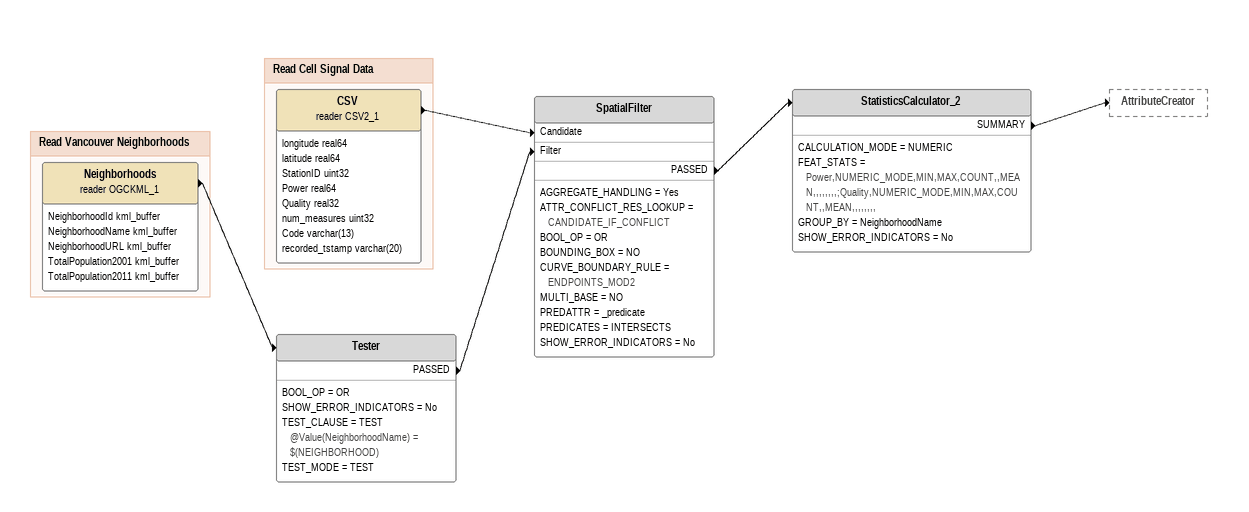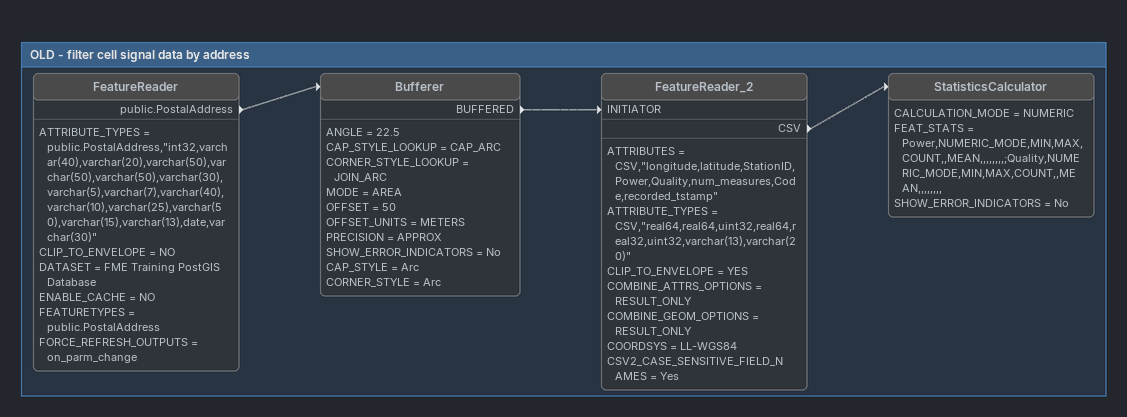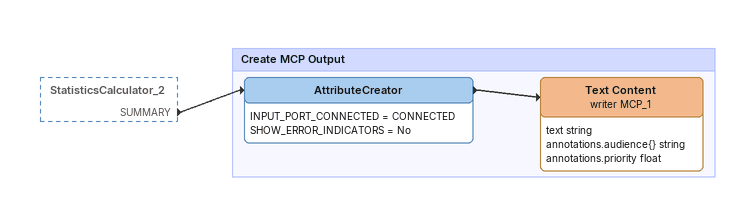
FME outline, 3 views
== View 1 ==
Tester
    BOOL_OP = OR
    SHOW_ERROR_INDICATORS = No
    TEST_CLAUSE = TEST @Value(NeighborhoodName) = $(NEIGHBORHOOD)
    TEST_MODE = TEST
    PASSED -> SpatialFilter [Filter]
SpatialFilter
    AGGREGATE_HANDLING = Yes
    ATTR_CONFLICT_RES_LOOKUP = CANDIDATE_IF_CONFLICT
    BOOL_OP = OR
    BOUNDING_BOX = NO
    CURVE_BOUNDARY_RULE = ENDPOINTS_MOD2
    MULTI_BASE = NO
    PREDATTR = _predicate
    PREDICATES = INTERSECTS
    SHOW_ERROR_INDICATORS = No
    PASSED -> StatisticsCalculator_2
StatisticsCalculator_2
    CALCULATION_MODE = NUMERIC
    FEAT_STATS = Power,NUMERIC_MODE,MIN,MAX,COUNT,,MEAN,,,,,,,,;Quality,NUMERIC_MODE,MIN,MAX,COUNT,,MEAN,,,,,,,,
    GROUP_BY = NeighborhoodName
    SHOW_ERROR_INDICATORS = No
    SUMMARY -> AttributeCreator

Bookmark: Read Vancouver Neighborhoods
Neighborhoods (reader OGCKML_1)
    attributes: NeighborhoodId kml_buffer, NeighborhoodName kml_buffer, NeighborhoodURL kml_buffer, TotalPopulation2001 kml_buffer, TotalPopulation2011 kml_buffer
    -> Tester

Bookmark: Read Cell Signal Data
CSV (reader CSV2_1)
    attributes: longitude real64, latitude real64, StationID uint32, Power real64, Quality real32, num_measures uint32, Code varchar(13), recorded_tstamp varchar(20)
    -> SpatialFilter [Candidate]

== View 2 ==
Bookmark: OLD - filter cell signal data by address
FeatureReader [off]
    ATTRIBUTE_TYPES = public.PostalAddress,"int32,varchar(40),varchar(20),varchar(50),varchar(50),varchar(50),varchar(30),varchar(5),varchar(7),varchar(40),varchar(10),varchar(25),varchar(50),varchar(15),varchar(13),date,varchar(30)"
    CLIP_TO_ENVELOPE = NO
    DATASET = FME Training PostGIS Database
    ENABLE_CACHE = NO
    FEATURETYPES = public.PostalAddress
    FORCE_REFRESH_OUTPUTS = on_parm_change
    public.PostalAddress -> Bufferer [off]
Bufferer [off]
    ANGLE = 22.5
    CAP_STYLE_LOOKUP = CAP_ARC
    CORNER_STYLE_LOOKUP = JOIN_ARC
    MODE = AREA
    OFFSET = 50
    OFFSET_UNITS = METERS
    PRECISION = APPROX
    SHOW_ERROR_INDICATORS = No
    CAP_STYLE = Arc
    CORNER_STYLE = Arc
    BUFFERED -> FeatureReader_2 [INITIATOR] [off]
FeatureReader_2 [off]
    ATTRIBUTES = CSV,"longitude,latitude,StationID,Power,Quality,num_measures,Code,recorded_tstamp"
    ATTRIBUTE_TYPES = CSV,"real64,real64,uint32,real64,real32,uint32,varchar(13),varchar(20)"
    CLIP_TO_ENVELOPE = YES
    COMBINE_ATTRS_OPTIONS = RESULT_ONLY
    COMBINE_GEOM_OPTIONS = RESULT_ONLY
    COORDSYS = LL-WGS84
    CSV2_CASE_SENSITIVE_FIELD_NAMES = Yes
    CSV -> StatisticsCalculator [off]
StatisticsCalculator [off]
    CALCULATION_MODE = NUMERIC
    FEAT_STATS = Power,NUMERIC_MODE,MIN,MAX,COUNT,,MEAN,,,,,,,,;Quality,NUMERIC_MODE,MIN,MAX,COUNT,,MEAN,,,,,,,,
    SHOW_ERROR_INDICATORS = No

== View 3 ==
StatisticsCalculator_2 [outside]
    SUMMARY -> AttributeCreator

Bookmark: Create MCP Output
AttributeCreator
    INPUT_PORT_CONNECTED = CONNECTED
    SHOW_ERROR_INDICATORS = No
    -> Text Content (writer MCP_1)
Text Content (writer MCP_1)
    attributes: text string, annotations.audience{} string, annotations.priority float
